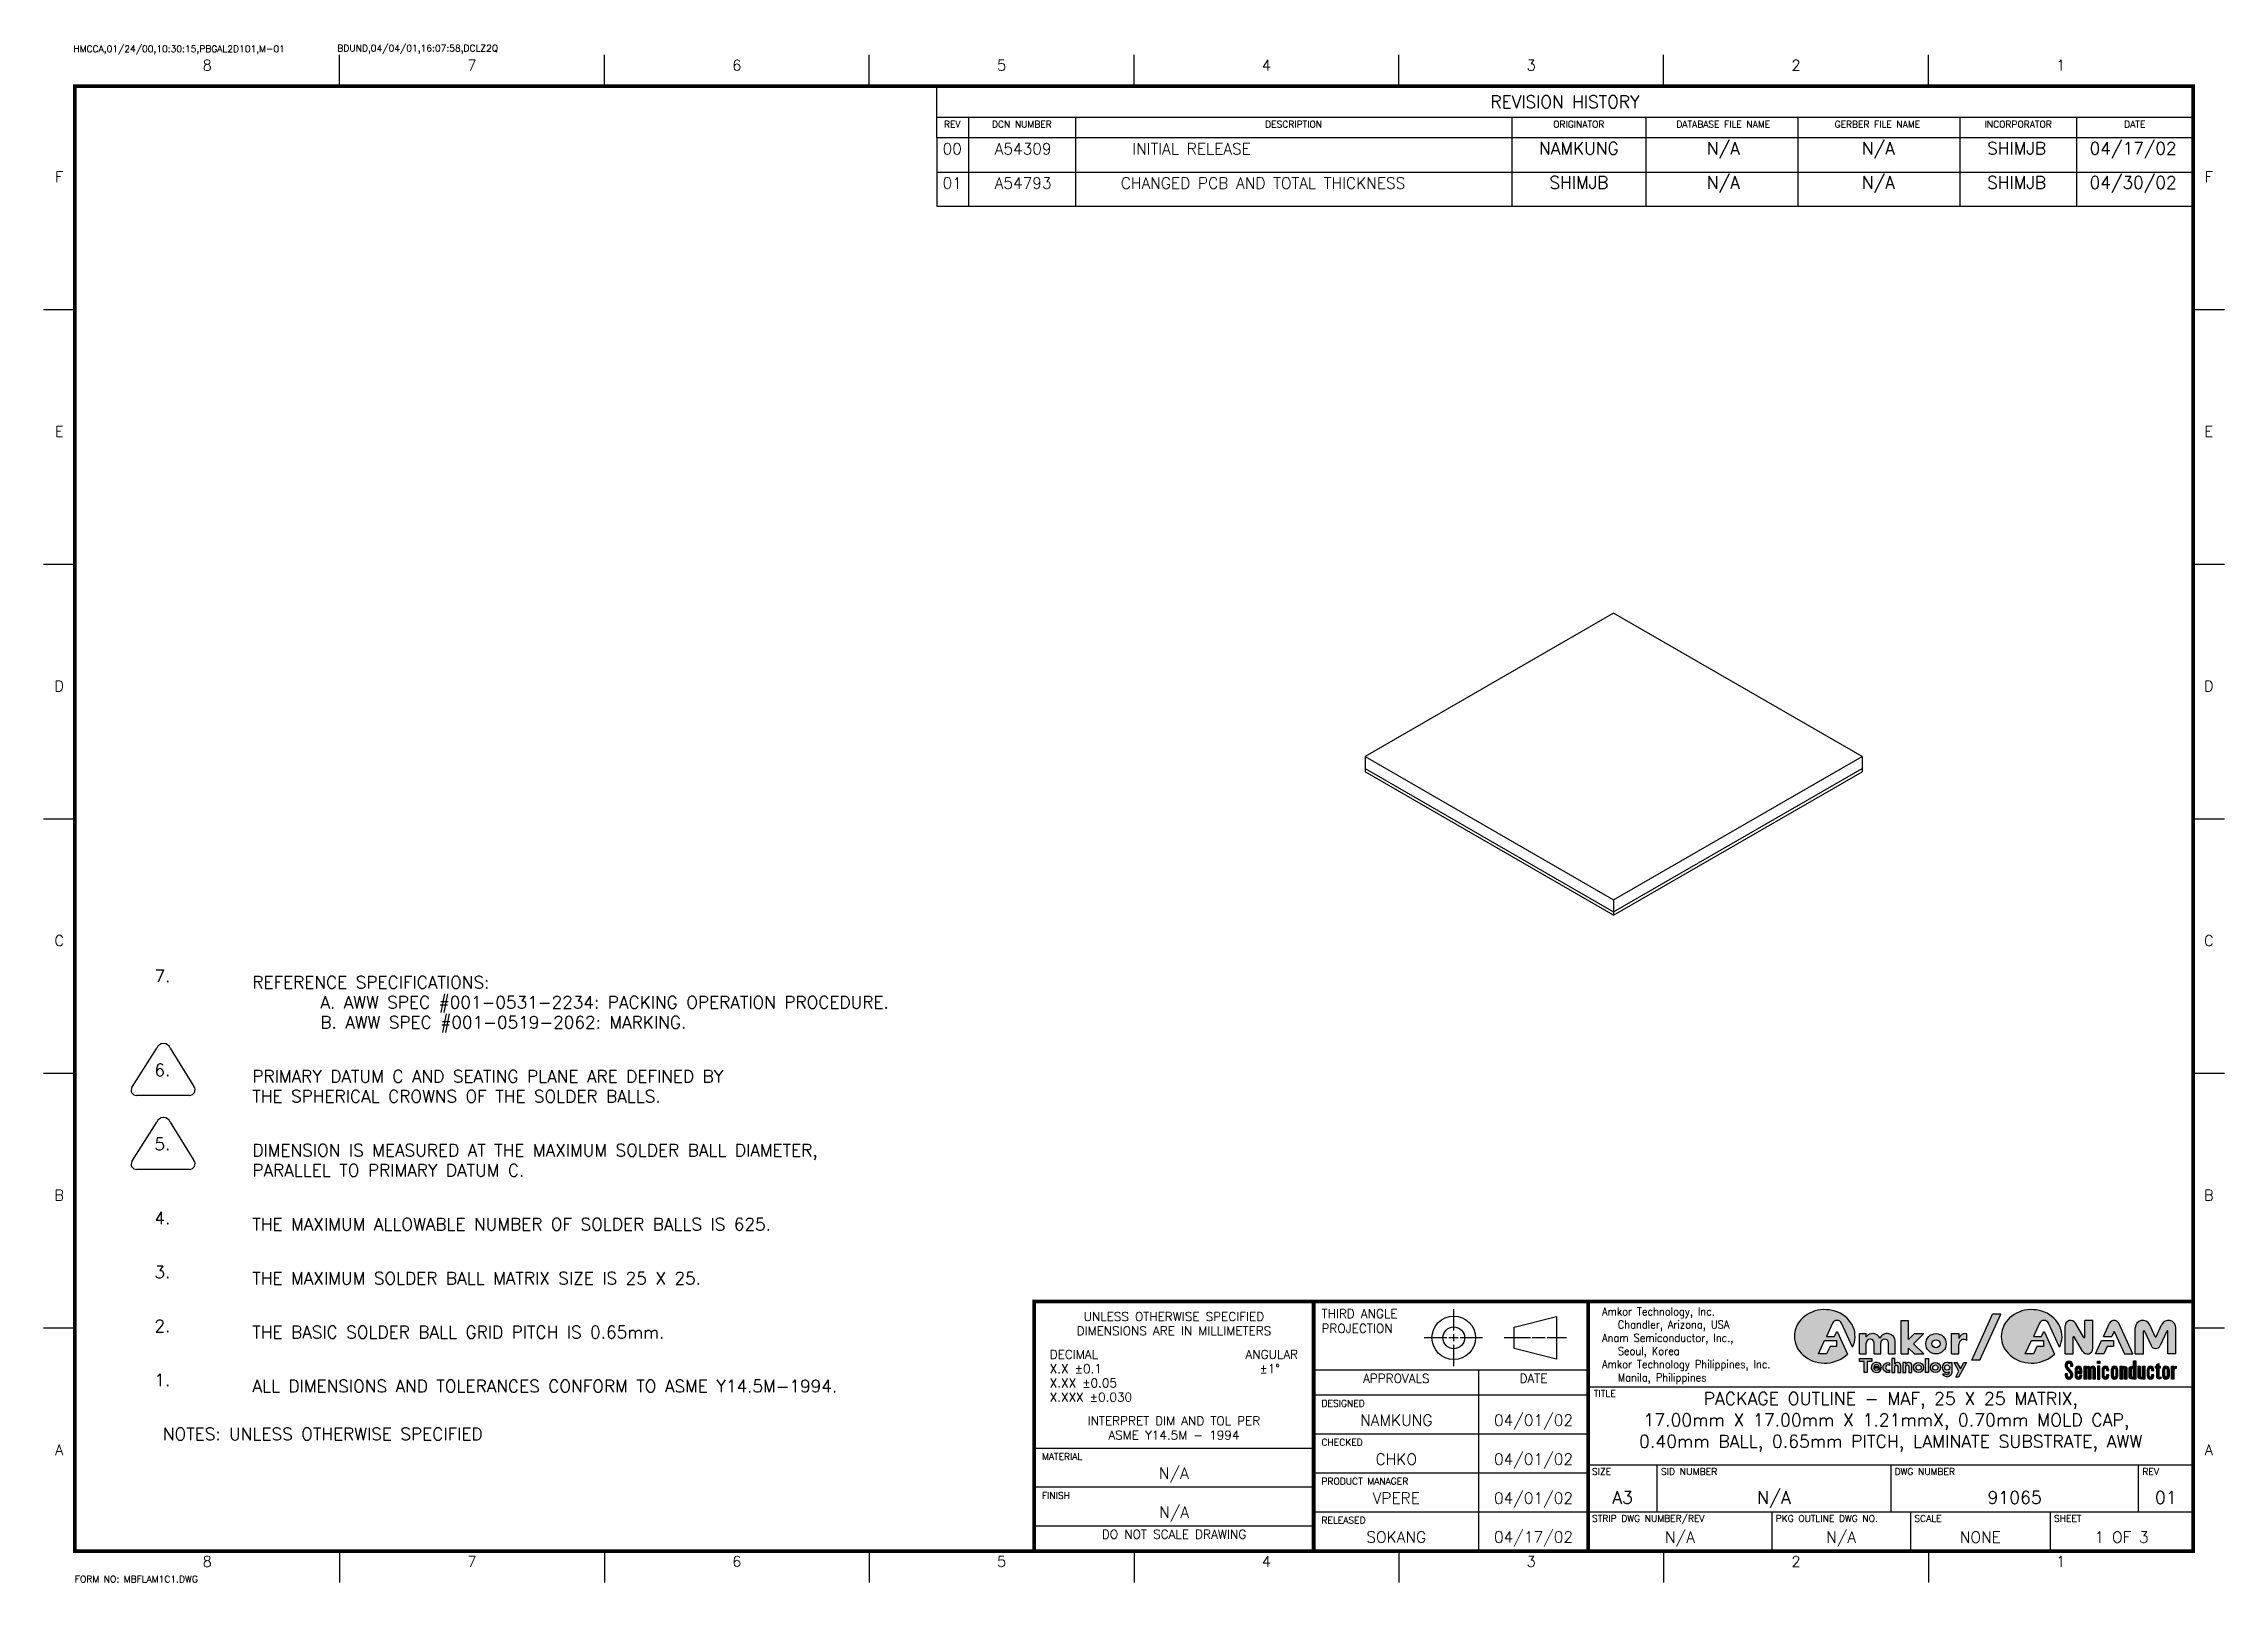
# Model space of a CAD drawing. Extents: x -32.3 to 32.3, y -22.6 to 23.
import ezdxf
from ezdxf.enums import TextEntityAlignment as Align

# ---------------------------------------------------------------- set-up
doc = ezdxf.new("R2010")
doc.units = 0
doc.header["$LTSCALE"] = 1.5
doc.header["$MEASUREMENT"] = 0
for name, color, linetype in [('DETAIL_1', 7, 'CONTINUOUS'), ('SHEET_1', 7, 'CONTINUOUS'), ('TEXT_1', 3, 'CONTINUOUS')]:
    doc.layers.add(name, color=color, linetype=linetype)
doc.styles.add('ROMANS', font='romans.shx')
doc.styles.add('TITLE1', font='romans.shx')
doc.styles.add('TITLE2', font='romans.shx', dxfattribs={"width": 0.9})

# ---------------------------------------------------------------- blocks, each defined once
blk = doc.blocks.new('EGG')
at = {"layer": 'SHEET_1', "flags": 128}
blk.add_lwpolyline([(-0.07, 0.067), (-0.06, 0.091), (-0.052, 0.115), (-0.047, 0.14), (-0.045, 0.166), (-0.046, 0.191), (-0.049, 0.216), (-0.055, 0.241), (-0.064, 0.265), (-0.075, 0.289), (-0.089, 0.311), (-0.105, 0.332), (-0.124, 0.352), (-0.144, 0.369), (-0.167, 0.386), (-0.191, 0.4), (-0.216, 0.412), (-0.243, 0.421), (-0.27, 0.429), (-0.299, 0.434), (-0.327, 0.436), (-0.356, 0.437), (-0.385, 0.434), (-0.413, 0.43), (-0.441, 0.423), (-0.468, 0.413), (-0.493, 0.402), (-0.517, 0.388), (-0.54, 0.372), (-0.561, 0.355), (-0.58, 0.336), (-0.596, 0.315), (-0.611, 0.293), (-0.623, 0.269), (-0.632, 0.245), (-0.638, 0.221), (-0.642, 0.195), (-0.643, 0.17), (-0.642, 0.145), (-0.637, 0.12), (-0.63, 0.095), (-0.62, 0.071), (-0.608, 0.048), (-0.593, 0.026), (-0.576, 0.006), (-0.556, -0.013), (-0.535, -0.03), (-0.512, -0.045), (-0.488, -0.059), (-0.462, -0.07), (-0.435, -0.079), (-0.407, -0.085), (-0.378, -0.089), (-0.35, -0.091), (-0.321, -0.09), (-0.292, -0.087), (-0.264, -0.081), (-0.237, -0.073), (-0.21, -0.063), (-0.185, -0.051), (-0.162, -0.036), (-0.14, -0.02), (-0.12, -0.001)], dxfattribs=at)
at = {"layer": 'SHEET_1'}
blk.add_lwpolyline([(-0.07, 0.067), (-0.178, 0.302, 0.641953), (-0.268, 0.302), (-0.327, 0.173), (-0.247, 0.173), (-0.228, 0.215, -0.642039), (-0.218, 0.215), (-0.12, -0.001)], format="xyb", dxfattribs=at)
blk.add_lwpolyline([(-0.229, 0.074), (-0.292, 0.074), (-0.326, 0), (-0.407, 0), (-0.346, 0.132), (-0.229, 0.132)], close=True, dxfattribs=at)

msp = doc.modelspace()

# ---------------------------------------------------------------- hatches: boundary and pattern name
at = {"layer": 'SHEET_1', "linetype": 'CONTINUOUS'}
h = msp.add_hatch(color=256, dxfattribs=at)
h.paths.add_polyline_path([(19.882, -14.749), (19.82, -14.802), (19.763, -14.86), (19.713, -14.923), (19.67, -14.989), (19.634, -15.059), (19.607, -15.131), (19.587, -15.206), (19.575, -15.281), (19.572, -15.358), (19.577, -15.434), (19.591, -15.51), (19.612, -15.584), (19.642, -15.656), (19.679, -15.725), (19.724, -15.79), (19.775, -15.852), (19.833, -15.909), (19.897, -15.96), (19.967, -16.006), (20.04, -16.046), (20.118, -16.079), (20.2, -16.106), (20.283, -16.125), (20.369, -16.138), (20.455, -16.143), (20.542, -16.141), (20.628, -16.131), (20.713, -16.114), (20.795, -16.09), (20.874, -16.059), (20.95, -16.022), (21.021, -15.978), (21.087, -15.928), (21.147, -15.874), (20.85, -15.223, 0.642039), (20.822, -15.223), (20.765, -15.349), (20.522, -15.349), (20.699, -14.962, -0.641953), (20.973, -14.962), (21.296, -15.668), (21.327, -15.596), (21.35, -15.522), (21.365, -15.447), (21.371, -15.371), (21.369, -15.294), (21.359, -15.218), (21.341, -15.144), (21.314, -15.071), (21.28, -15.001), (21.238, -14.934), (21.189, -14.87), (21.134, -14.812), (21.072, -14.758), (21.005, -14.71), (20.933, -14.667), (20.856, -14.631), (20.776, -14.602), (20.694, -14.58), (20.609, -14.564), (20.522, -14.556), (20.436, -14.556), (20.349, -14.562), (20.264, -14.577), (20.181, -14.598), (20.1, -14.626), (20.023, -14.661), (19.95, -14.702)])
h.paths.add_polyline_path([(20.466, -15.472), (20.817, -15.472), (20.817, -15.646), (20.629, -15.646), (20.527, -15.869), (20.284, -15.869)], flags=16)
h.paths.add_polyline_path([(21.702, -15.368), (21.702, -15.268), (21.507, -15.268), (21.507, -15.869), (21.702, -15.869), (21.702, -15.546, -1), (21.935, -15.546), (21.935, -15.869), (22.131, -15.869), (22.131, -15.546, -1), (22.364, -15.546), (22.364, -15.869), (22.559, -15.869), (22.559, -15.503, 0.805315), (22.109, -15.405, 0.578999)])
h.paths.add_polyline_path([(22.74, -15.869), (22.958, -15.869), (22.958, -15.695), (23.133, -15.869), (23.409, -15.869), (23.108, -15.568), (23.409, -15.268), (23.133, -15.268), (22.958, -15.442), (22.958, -14.874), (22.74, -14.874)])
h.paths.add_polyline_path([(23.469, -15.568, 1), (24.071, -15.568, 1)])
h.paths.add_polyline_path([(23.89, -15.568, -1), (23.65, -15.568, -1)], flags=16)
h.paths.add_polyline_path([(24.229, -15.869), (24.447, -15.869), (24.447, -15.591, -0.618034), (24.687, -15.47), (24.687, -15.275, 0.412559), (24.447, -15.409), (24.447, -15.268), (24.229, -15.268)])
h.paths.add_polyline_path([(24.828, -16.05), (25.071, -16.05), (25.692, -14.694), (25.449, -14.694)])
h.paths.add_polyline_path([(25.74, -15.131), (25.72, -15.206), (25.708, -15.281), (25.705, -15.358), (25.71, -15.434), (25.724, -15.51), (25.745, -15.584), (25.775, -15.656), (25.812, -15.725), (25.857, -15.79), (25.908, -15.852), (25.966, -15.909), (26.03, -15.96), (26.1, -16.006), (26.174, -16.046), (26.252, -16.079), (26.333, -16.106), (26.417, -16.125), (26.502, -16.138), (26.589, -16.143), (26.675, -16.141), (26.761, -16.131), (26.846, -16.114), (26.928, -16.09), (27.007, -16.059), (27.083, -16.022), (27.154, -15.978), (27.22, -15.928), (27.28, -15.874), (26.983, -15.223, 0.642039), (26.955, -15.223), (26.898, -15.349), (26.655, -15.349), (26.832, -14.962, -0.641953), (27.106, -14.962), (27.429, -15.668), (27.46, -15.596), (27.483, -15.522), (27.498, -15.447), (27.504, -15.371), (27.502, -15.294), (27.492, -15.218), (27.474, -15.144), (27.447, -15.071), (27.413, -15.001), (27.371, -14.934), (27.323, -14.87), (27.267, -14.812), (27.205, -14.758), (27.138, -14.71), (27.066, -14.667), (26.989, -14.631), (26.909, -14.602), (26.827, -14.58), (26.742, -14.564), (26.655, -14.556), (26.569, -14.556), (26.482, -14.562), (26.397, -14.577), (26.314, -14.598), (26.233, -14.626), (26.156, -14.661), (26.083, -14.702), (26.015, -14.749), (25.953, -14.802), (25.896, -14.86), (25.846, -14.923), (25.803, -14.989), (25.767, -15.059)])
h.paths.add_polyline_path([(26.599, -15.472), (26.95, -15.472), (26.95, -15.646), (26.762, -15.646), (26.66, -15.869), (26.417, -15.869)], flags=16)
h.paths.add_polyline_path([(27.596, -15.869), (27.837, -15.869), (27.837, -15.372, -0.76426), (27.865, -15.364), (28.114, -15.787, 0.76426), (28.422, -15.703), (28.422, -14.874), (28.181, -14.874), (28.181, -15.372, -0.76426), (28.153, -15.379), (27.904, -14.956, 0.76426), (27.596, -15.04)])
h.paths.add_polyline_path([(28.735, -15.349), (28.978, -15.349), (29.036, -15.223, -0.642039), (29.063, -15.223), (29.359, -15.869), (29.601, -15.869), (29.186, -14.962, 0.641953), (28.912, -14.962)])
h.paths.add_polyline_path([(28.497, -15.869), (28.74, -15.869), (28.842, -15.646), (29.03, -15.646), (29.03, -15.472), (28.679, -15.472)])
h.paths.add_polyline_path([(29.946, -15.191), (30.143, -15.621, 0.641953), (30.416, -15.621), (30.613, -15.191, -0.805438), (30.642, -15.198), (30.642, -15.869), (30.883, -15.869), (30.883, -15.098, 0.805488), (30.456, -15.005), (30.293, -15.36, -0.642039), (30.266, -15.36), (30.103, -15.005, 0.805488), (29.677, -15.098), (29.677, -15.869), (29.917, -15.869), (29.917, -15.198, -0.805438)])
h = msp.add_hatch(color=256, dxfattribs=at)
h.paths.add_polyline_path([(21.731, -16.091), (21.868, -16.091), (21.868, -16.003), (21.507, -16.003), (21.507, -16.091), (21.643, -16.091), (21.643, -16.424), (21.731, -16.424)])
h.paths.add_polyline_path([(22.142, -16.334), (22.063, -16.334, -0.624342), (21.921, -16.283), (22.155, -16.283, 11.478903)])
h.paths.add_polyline_path([(22.084, -16.247), (21.925, -16.247, -0.712212)], flags=16)
h.paths.add_polyline_path([(22.393, -16.209), (22.393, -16.13, 1.328893), (22.393, -16.419), (22.393, -16.34, -1.82041)])
h.paths.add_polyline_path([(22.637, -16.243), (22.637, -16.424), (22.725, -16.424), (22.725, -16.214, 0.414214), (22.635, -16.124, 0.242491), (22.545, -16.172), (22.545, -16.003), (22.457, -16.003), (22.457, -16.424), (22.545, -16.424), (22.545, -16.243, -1)])
h.paths.add_polyline_path([(22.877, -16.172), (22.877, -16.124), (22.789, -16.124), (22.789, -16.424), (22.877, -16.424), (22.877, -16.243, -1), (22.969, -16.243), (22.969, -16.424), (23.057, -16.424), (23.057, -16.214, 0.414214), (22.967, -16.124, 0.242491)])
h.paths.add_polyline_path([(23.103, -16.274, 1), (23.404, -16.274, 1)])
h.paths.add_polyline_path([(23.331, -16.274, -1), (23.176, -16.274, -1)], flags=16)
h.paths.add_polyline_path([(23.459, -16.424), (23.547, -16.424), (23.547, -16.003), (23.459, -16.003)])
h.paths.add_polyline_path([(23.602, -16.274, 1), (23.903, -16.274, 1)])
h.paths.add_polyline_path([(23.83, -16.274, -1), (23.675, -16.274, -1)], flags=16)
h.paths.add_polyline_path([(24.45, -16.384), (24.353, -16.56), (24.436, -16.56), (24.678, -16.124), (24.594, -16.124), (24.492, -16.309), (24.389, -16.124), (24.306, -16.124)])
h.paths.add_polyline_path([(24.241, -16.124), (24.168, -16.124), (24.168, -16.151), (24.158, -16.143), (24.147, -16.136), (24.136, -16.131), (24.124, -16.127), (24.112, -16.124), (24.099, -16.124, 1), (24.099, -16.424), (24.111, -16.424), (24.123, -16.421), (24.135, -16.418), (24.146, -16.413), (24.157, -16.406), (24.167, -16.398, -0.687211), (24.056, -16.463), (23.968, -16.463, 0.821782), (24.241, -16.409)])
h.paths.add_polyline_path([(24.177, -16.274, -1), (24.022, -16.274, -1)], flags=16)
for points in [[(27.758, -16.188), (27.758, -16.236), (27.824, -16.236), (27.824, -16.198, 1), (27.596, -16.198), (27.596, -16.217, 0.176327), (27.627, -16.303), (27.742, -16.44, -0.176327), (27.758, -16.482), (27.758, -16.511, -1), (27.663, -16.511), (27.663, -16.464), (27.596, -16.464), (27.596, -16.502, 1), (27.824, -16.502), (27.824, -16.482, 0.176327), (27.793, -16.397), (27.678, -16.26, -0.176327), (27.663, -16.217), (27.663, -16.188, -1)], [(30.313, -16.293), (30.313, -16.549, 0.414214), (30.379, -16.616, 0.147454), (30.436, -16.601), (30.436, -16.553, -0.671875), (30.379, -16.53), (30.379, -16.293), (30.417, -16.293), (30.417, -16.236), (30.379, -16.236), (30.379, -16.15), (30.313, -16.188), (30.313, -16.236), (30.275, -16.236), (30.275, -16.293)], [(28.292, -16.326), (28.292, -16.616), (28.359, -16.616), (28.359, -16.326, -1), (28.425, -16.326), (28.425, -16.616), (28.492, -16.616), (28.492, -16.307, 0.8314), (28.354, -16.281, 0.631161), (28.226, -16.271), (28.226, -16.236), (28.159, -16.236), (28.159, -16.616), (28.226, -16.616), (28.226, -16.326, -1)], [(28.691, -16.337), (28.691, -16.515, 1), (28.893, -16.515), (28.893, -16.487), (28.826, -16.487), (28.826, -16.524, -1), (28.758, -16.524), (28.758, -16.327, -1), (28.826, -16.327), (28.826, -16.364), (28.893, -16.364), (28.893, -16.337, 1)], [(29.361, -16.326), (29.361, -16.616), (29.427, -16.616), (29.427, -16.307, 0.767837), (29.294, -16.271), (29.294, -16.236), (29.228, -16.236), (29.228, -16.616), (29.294, -16.616), (29.294, -16.326, -1)], [(29.959, -16.236), (29.893, -16.236), (29.893, -16.525, -1), (29.826, -16.525), (29.826, -16.236), (29.76, -16.236), (29.76, -16.544, 0.767837), (29.893, -16.58), (29.893, -16.616), (29.959, -16.616)], [(30.092, -16.327, -1), (30.161, -16.327), (30.161, -16.364), (30.227, -16.364), (30.227, -16.337, 1), (30.026, -16.337), (30.026, -16.515, 1), (30.227, -16.515), (30.227, -16.487), (30.161, -16.487), (30.161, -16.524, -1), (30.092, -16.524)], [(30.752, -16.616), (30.819, -16.616), (30.819, -16.338, -0.286255), (30.885, -16.302), (30.885, -16.236, 0.286255), (30.819, -16.271), (30.819, -16.236), (30.752, -16.236)]]:
    msp.add_hatch(color=256, dxfattribs=at).paths.add_polyline_path(points)
h = msp.add_hatch(color=256, dxfattribs=at)
h.paths.add_polyline_path([(28.558, -16.236), (28.558, -16.616), (28.625, -16.616), (28.625, -16.236)])
h.paths.add_polyline_path([(28.558, -16.15), (28.625, -16.15), (28.625, -16.084), (28.558, -16.084)])
h = msp.add_hatch(color=256, dxfattribs=at)
edge = h.paths.add_edge_path()
edge.add_line((29.494, -16.544), (29.494, -16.307))
edge.add_arc((29.565, -16.307), 0.0712, 29.92643, 180, ccw=False)
edge.add_line((29.627, -16.271), (29.627, -16.07))
edge.add_line((29.627, -16.07), (29.693, -16.07))
edge.add_line((29.693, -16.07), (29.693, -16.616))
edge.add_line((29.693, -16.616), (29.627, -16.616))
edge.add_line((29.627, -16.616), (29.627, -16.58))
edge.add_arc((29.565, -16.544), 0.0712, 180, 330.07357, ccw=False)
edge = h.paths.add_edge_path(flags=16)
edge.add_line((29.627, -16.326), (29.627, -16.525))
edge.add_arc((29.593, -16.525), 0.0332, -180, 0, ccw=False)
edge.add_line((29.56, -16.525), (29.56, -16.326))
edge.add_arc((29.593, -16.326), 0.0332, 0, 180, ccw=False)
h = msp.add_hatch(color=256, dxfattribs=at)
edge = h.paths.add_edge_path()
edge.add_line((28.026, -16.497), (28.026, -16.524))
edge.add_arc((27.992, -16.524), 0.0344, -180, 0, ccw=False)
edge.add_line((27.957, -16.524), (27.957, -16.445))
edge.add_line((27.957, -16.445), (28.093, -16.445))
edge.add_line((28.093, -16.445), (28.093, -16.337))
edge.add_arc((27.992, -16.337), 0.101, 0, 180)
edge.add_line((27.891, -16.337), (27.891, -16.515))
edge.add_arc((27.992, -16.515), 0.101, 180, 360)
edge.add_line((28.093, -16.515), (28.093, -16.497))
edge.add_line((28.093, -16.497), (28.026, -16.497))
edge = h.paths.add_edge_path(flags=16)
edge.add_line((28.026, -16.388), (28.026, -16.327))
edge.add_arc((27.992, -16.327), 0.0344, 0, 180)
edge.add_line((27.957, -16.327), (27.957, -16.388))
edge.add_line((27.957, -16.388), (28.026, -16.388))
h = msp.add_hatch(color=256, dxfattribs=at)
edge = h.paths.add_edge_path()
edge.add_arc((29.06, -16.337), 0.101, 0, 180)
edge.add_line((28.959, -16.337), (28.959, -16.515))
edge.add_arc((29.06, -16.515), 0.101, 180, 360)
edge.add_line((29.161, -16.515), (29.161, -16.337))
edge = h.paths.add_edge_path(flags=16)
edge.add_line((29.095, -16.327), (29.095, -16.524))
edge.add_arc((29.06, -16.524), 0.0344, -180, 0, ccw=False)
edge.add_line((29.026, -16.524), (29.026, -16.327))
edge.add_arc((29.06, -16.327), 0.0344, 0, 180, ccw=False)
h = msp.add_hatch(color=256, dxfattribs=at)
edge = h.paths.add_edge_path()
edge.add_line((30.686, -16.515), (30.686, -16.337))
edge.add_arc((30.585, -16.337), 0.101, 0, 180)
edge.add_line((30.484, -16.337), (30.484, -16.515))
edge.add_arc((30.585, -16.515), 0.101, 180, 360)
edge = h.paths.add_edge_path(flags=16)
edge.add_line((30.619, -16.327), (30.619, -16.524))
edge.add_arc((30.585, -16.524), 0.0344, -180, 0, ccw=False)
edge.add_line((30.55, -16.524), (30.55, -16.327))
edge.add_arc((30.585, -16.327), 0.0344, 0, 180, ccw=False)

# ---------------------------------------------------------------- linework, layer by layer
at = {"layer": 'DETAIL_1'}
for p, q in [((14.215, 6.09), (6.854, 1.84)), ((21.577, 1.84), (14.215, 6.09)), ((6.854, 1.84), (14.215, -2.41)), ((6.854, 1.84), (6.854, 1.385)), ((6.854, 1.49), (14.215, -2.76)), ((14.215, -2.865), (6.854, 1.385)), ((14.215, -2.41), (21.577, 1.84)), ((14.215, -2.76), (21.577, 1.49)), ((14.215, -2.865), (21.577, 1.385)), ((21.577, 1.84), (21.577, 1.385)), ((14.215, -2.41), (14.215, -2.865))]:
    msp.add_line(p, q, dxfattribs=at)
at = {"layer": 'DETAIL_1', "color": 3, "linetype": 'CONTINUOUS'}
for p, q in [((-29.698, -7.971), (-28.964, -6.804)), ((-28.564, -6.804), (-27.864, -7.937)), ((-27.997, -8.204), (-29.564, -8.204)), ((-29.698, -10.164), (-28.964, -8.998)), ((-28.564, -8.998), (-27.864, -10.131)), ((-27.997, -10.398), (-29.564, -10.398))]:
    msp.add_line(p, q, dxfattribs=at)
for centre, radius, start, end in [((-28.764, -6.883), 0.215, 21, 159), ((-29.573, -8.054), 0.15, 147, 273), ((-27.992, -8.04), 0.164, 268, 38), ((-28.764, -9.077), 0.215, 21, 159), ((-29.573, -10.248), 0.15, 147, 273), ((-27.992, -10.234), 0.164, 268, 38)]:
    msp.add_arc(centre, radius, start, end, dxfattribs=at)
at = {"layer": 'SHEET_1', "linetype": 'CONTINUOUS'}
for p, q in [((-23.544, 21.718), (-23.544, 22.644)), ((-15.696, 21.718), (-15.696, 22.644)), ((-7.848, 21.718), (-7.848, 22.644)), ((0, 21.718), (0, 22.644)), ((7.848, 21.718), (7.848, 22.644)), ((15.696, 21.718), (15.696, 22.644)), ((23.544, 21.718), (23.544, 22.644)), ((-32.317, 15.096), (-31.392, 15.096)), ((31.392, 15.096), (32.317, 15.096)), ((-32.317, 7.548), (-31.392, 7.548)), ((31.392, 7.548), (32.317, 7.548)), ((-32.317, 0), (-31.392, 0)), ((31.392, 0), (32.317, 0)), ((-32.317, -7.548), (-31.392, -7.548)), ((31.392, -7.548), (32.317, -7.548)), ((11.263, -15.074), (12.522, -14.757)), ((12.522, -14.757), (12.522, -15.391)), ((-32.317, -15.096), (-31.392, -15.096)), ((11.263, -15.707), (11.263, -15.074)), ((12.522, -15.391), (12.522, -16.023)), ((31.392, -15.096), (32.317, -15.096)), ((12.522, -16.023), (11.263, -15.707)), ((-23.544, -21.718), (-23.544, -22.644)), ((-15.696, -21.718), (-15.696, -22.644)), ((-7.848, -21.718), (-7.848, -22.644)), ((0, -21.718), (0, -22.644)), ((7.848, -21.718), (7.848, -22.644)), ((15.696, -21.718), (15.696, -22.644)), ((23.544, -21.718), (23.544, -22.644))]:
    msp.add_line(p, q, dxfattribs=at)
at = {"layer": 'SHEET_1', "color": 3, "linetype": 'CONTINUOUS'}
for p, q in [((-5.841, 20.187), (-5.841, 21.716)), ((31.389, 20.792), (-5.841, 20.792)), ((-4.908, 20.792), (-4.908, 20.187)), ((-1.737, 20.792), (-1.737, 20.187)), ((11.199, 20.792), (11.199, 20.187)), ((15.17, 20.792), (15.17, 20.187)), ((19.674, 20.792), (19.674, 20.187)), ((24.478, 20.792), (24.478, 20.187)), ((27.934, 20.792), (27.934, 20.187)), ((31.389, 20.187), (-5.841, 20.187)), ((11.199, 20.187), (11.199, 19.172)), ((15.17, 20.187), (15.17, 19.172)), ((19.674, 20.187), (19.674, 19.172)), ((24.478, 20.187), (24.478, 19.172)), ((27.934, 20.187), (27.934, 19.172)), ((11.199, 19.172), (11.199, 18.157)), ((15.17, 19.172), (15.17, 18.157)), ((19.674, 19.172), (19.674, 18.157)), ((24.478, 19.172), (24.478, 18.157)), ((27.934, 19.172), (27.934, 18.157)), ((9.476, -15.179), (9.476, -14.545)), ((9.27, -15.391), (8.596, -15.391)), ((9.607, -15.391), (9.329, -15.391)), ((9.476, -15.496), (9.476, -15.284)), ((10.325, -15.391), (9.667, -15.391)), ((11.747, -15.391), (10.969, -15.391)), ((12.186, -15.391), (11.804, -15.391)), ((12.816, -15.391), (12.244, -15.391)), ((9.476, -16.235), (9.476, -15.601)), ((13.461, -16.353), (5.326, -16.353)), ((10.222, -21.718), (10.222, -16.353)), ((10.222, -17.096), (5.326, -17.096)), ((13.461, -17.096), (10.222, -17.096)), ((31.392, -16.859), (13.461, -16.859)), ((5.326, -18.669), (-2.961, -18.669)), ((10.222, -18.251), (5.326, -18.251)), ((13.461, -18.251), (10.222, -18.251)), ((31.392, -19.172), (13.461, -19.172)), ((5.326, -19.823), (-2.961, -19.823)), ((10.222, -19.406), (5.326, -19.406)), ((13.461, -19.406), (10.222, -19.406)), ((13.461, -20.561), (5.326, -20.561)), ((31.392, -20.561), (13.461, -20.561)), ((5.336, -20.978), (-2.961, -20.978))]:
    msp.add_line(p, q, dxfattribs=at)
at = {"layer": 'SHEET_1', "color": 3}
for p, q in [((-5.841, 20.187), (-5.841, 19.172)), ((-4.908, 20.187), (-4.908, 19.172)), ((-1.737, 20.187), (-1.737, 19.172)), ((-5.841, 19.172), (31.389, 19.172)), ((-5.841, 19.172), (-5.841, 18.157)), ((-4.908, 19.172), (-4.908, 18.157)), ((-1.737, 19.172), (-1.737, 18.157)), ((-5.841, 18.157), (31.389, 18.157)), ((15.501, -20.561), (15.501, -19.172)), ((22.427, -19.172), (22.427, -20.561)), ((29.774, -20.561), (29.774, -19.172)), ((18.903, -20.561), (18.903, -21.718)), ((23.016, -20.561), (23.016, -21.718)), ((27.154, -20.561), (27.154, -21.718))]:
    msp.add_line(p, q, dxfattribs=at)
at = {"layer": 'SHEET_1'}
for p, q in [((24.828, -16.05), (25.449, -14.694)), ((25.071, -16.05), (25.692, -14.694)), ((25.692, -14.694), (25.449, -14.694)), ((21.507, -15.268), (21.702, -15.268)), ((21.507, -15.869), (21.507, -15.268)), ((21.702, -15.368), (21.702, -15.268)), ((22.559, -15.869), (22.559, -15.503)), ((22.74, -14.874), (22.958, -14.874)), ((22.74, -15.869), (22.74, -14.874)), ((22.958, -15.442), (22.958, -14.874)), ((23.133, -15.268), (22.958, -15.442)), ((23.409, -15.268), (23.108, -15.568)), ((23.133, -15.268), (23.409, -15.268)), ((24.229, -15.268), (24.447, -15.268)), ((24.229, -15.869), (24.229, -15.268)), ((24.447, -15.268), (24.447, -15.409)), ((24.687, -15.47), (24.687, -15.275)), ((27.596, -15.869), (27.596, -15.04)), ((27.837, -15.869), (27.837, -15.372)), ((28.114, -15.787), (27.865, -15.364)), ((28.153, -15.379), (27.904, -14.956)), ((28.181, -15.372), (28.181, -14.874)), ((28.422, -14.874), (28.181, -14.874)), ((28.422, -15.703), (28.422, -14.874)), ((28.497, -15.869), (28.679, -15.472)), ((28.679, -15.472), (29.03, -15.472)), ((28.735, -15.349), (28.912, -14.962)), ((28.735, -15.349), (28.978, -15.349)), ((29.036, -15.223), (28.978, -15.349)), ((29.03, -15.472), (29.03, -15.646)), ((29.063, -15.223), (29.359, -15.869)), ((29.601, -15.869), (29.186, -14.962)), ((29.677, -15.869), (29.677, -15.098)), ((29.917, -15.869), (29.917, -15.198)), ((29.946, -15.191), (30.143, -15.621)), ((30.266, -15.36), (30.103, -15.005)), ((30.293, -15.36), (30.456, -15.005)), ((30.613, -15.191), (30.416, -15.621)), ((30.642, -15.869), (30.642, -15.198)), ((30.883, -15.869), (30.883, -15.098)), ((21.507, -15.869), (21.702, -15.869)), ((21.702, -15.869), (21.702, -15.546)), ((21.935, -15.869), (21.935, -15.546)), ((21.935, -15.869), (22.131, -15.869)), ((22.131, -15.869), (22.131, -15.546)), ((22.364, -15.869), (22.364, -15.546)), ((22.364, -15.869), (22.559, -15.869)), ((22.74, -15.869), (22.958, -15.869)), ((22.958, -15.695), (23.133, -15.869)), ((22.958, -15.869), (22.958, -15.695)), ((23.108, -15.568), (23.409, -15.869)), ((23.133, -15.869), (23.409, -15.869)), ((24.229, -15.869), (24.447, -15.869)), ((24.447, -15.869), (24.447, -15.591)), ((25.071, -16.05), (24.828, -16.05)), ((27.596, -15.869), (27.837, -15.869)), ((28.74, -15.869), (28.497, -15.869)), ((28.842, -15.646), (28.74, -15.869)), ((29.03, -15.646), (28.842, -15.646)), ((29.359, -15.869), (29.601, -15.869)), ((29.677, -15.869), (29.917, -15.869)), ((30.883, -15.869), (30.642, -15.869)), ((27.957, -16.388), (27.957, -16.327)), ((28.026, -16.388), (27.957, -16.388)), ((28.026, -16.388), (28.026, -16.327)), ((29.026, -16.524), (29.026, -16.327)), ((29.095, -16.327), (29.095, -16.524)), ((29.56, -16.326), (29.56, -16.525)), ((29.627, -16.326), (29.627, -16.525)), ((30.55, -16.524), (30.55, -16.327)), ((30.619, -16.327), (30.619, -16.524))]:
    msp.add_line(p, q, dxfattribs=at)
at = {"layer": 'SHEET_1', "linetype": 'CONTINUOUS', "const_width": 0.111}
msp.add_lwpolyline([(31.392, -21.718), (31.392, 21.718), (-31.392, 21.718), (-31.392, -21.718)], close=True, dxfattribs=at)
for points in [[(-2.961, -21.718), (-2.961, -14.316), (31.392, -14.316)], [(5.326, -14.316), (5.326, -21.718)], [(13.461, -14.316), (13.461, -21.718)]]:
    msp.add_lwpolyline(points, dxfattribs=at)
at = {"layer": 'SHEET_1'}
for points in [[(21.643, -16.091), (21.507, -16.091), (21.507, -16.003), (21.868, -16.003), (21.868, -16.091), (21.731, -16.091), (21.731, -16.424), (21.643, -16.424)], [(23.459, -16.003), (23.547, -16.003), (23.547, -16.424), (23.459, -16.424)], [(24.594, -16.124), (24.678, -16.124), (24.436, -16.56), (24.353, -16.56), (24.45, -16.384), (24.306, -16.124), (24.389, -16.124), (24.492, -16.309)], [(28.625, -16.084), (28.625, -16.15), (28.558, -16.15), (28.558, -16.084)], [(28.558, -16.616), (28.625, -16.616), (28.625, -16.236), (28.558, -16.236)]]:
    msp.add_lwpolyline(points, close=True, dxfattribs=at)
for points in [[(21.921, -16.283), (22.155, -16.283, 11.478903), (22.142, -16.334), (22.063, -16.334, -0.624342)], [(22.393, -16.13), (22.393, -16.209, 1.82041), (22.393, -16.34), (22.393, -16.419, -1.328893)], [(22.457, -16.424), (22.545, -16.424), (22.545, -16.243, -1), (22.637, -16.243), (22.637, -16.424), (22.725, -16.424), (22.725, -16.214, 0.414214), (22.635, -16.124, 0.242491), (22.545, -16.172), (22.545, -16.003), (22.457, -16.003)], [(22.789, -16.124), (22.789, -16.424), (22.877, -16.424), (22.877, -16.243, -1), (22.969, -16.243), (22.969, -16.424), (23.057, -16.424), (23.057, -16.214, 0.414214), (22.967, -16.124, 0.242491), (22.877, -16.172), (22.877, -16.124)], [(27.824, -16.502), (27.824, -16.482, 0.176327), (27.793, -16.397), (27.678, -16.26, -0.176327), (27.663, -16.217), (27.663, -16.188, -1), (27.758, -16.188), (27.758, -16.236), (27.824, -16.236), (27.824, -16.198, 1), (27.596, -16.198), (27.596, -16.217, 0.176327), (27.627, -16.303), (27.742, -16.44, -0.176327), (27.758, -16.482), (27.758, -16.511, -1), (27.663, -16.511), (27.663, -16.464), (27.596, -16.464), (27.596, -16.502, 1)], [(29.494, -16.544), (29.494, -16.307, -0.767837), (29.627, -16.271), (29.627, -16.07), (29.693, -16.07), (29.693, -16.616), (29.627, -16.616), (29.627, -16.58, -0.767837)], [(30.436, -16.601, -0.147454), (30.379, -16.616, -0.414214), (30.313, -16.549), (30.313, -16.293), (30.275, -16.293), (30.275, -16.236), (30.313, -16.236), (30.313, -16.188), (30.379, -16.15), (30.379, -16.236), (30.417, -16.236), (30.417, -16.293), (30.379, -16.293), (30.379, -16.53, 0.671875), (30.436, -16.553)], [(22.084, -16.247, 0.712212), (21.925, -16.247)], [(28.026, -16.497), (28.026, -16.524, -1), (27.957, -16.524), (27.957, -16.445), (28.093, -16.445), (28.093, -16.337, 1), (27.891, -16.337), (27.891, -16.515, 1), (28.093, -16.515), (28.093, -16.497)], [(28.359, -16.326), (28.359, -16.616), (28.292, -16.616), (28.292, -16.326, 1), (28.226, -16.326), (28.226, -16.616), (28.159, -16.616), (28.159, -16.236), (28.226, -16.236), (28.226, -16.271, -0.631161), (28.354, -16.281, -0.8314), (28.492, -16.307), (28.492, -16.616), (28.425, -16.616), (28.425, -16.326, 1)], [(28.758, -16.327, -1), (28.826, -16.327), (28.826, -16.364), (28.893, -16.364), (28.893, -16.337, 1), (28.691, -16.337), (28.691, -16.515, 1), (28.893, -16.515), (28.893, -16.487), (28.826, -16.487), (28.826, -16.524, -1), (28.758, -16.524)], [(29.161, -16.337, 1), (28.959, -16.337), (28.959, -16.515, 1), (29.161, -16.515)], [(29.361, -16.326, 1), (29.294, -16.326), (29.294, -16.616), (29.228, -16.616), (29.228, -16.236), (29.294, -16.236), (29.294, -16.271, -0.767837), (29.427, -16.307), (29.427, -16.616), (29.361, -16.616)], [(29.76, -16.236), (29.826, -16.236), (29.826, -16.525, 1), (29.893, -16.525), (29.893, -16.236), (29.959, -16.236), (29.959, -16.616), (29.893, -16.616), (29.893, -16.58, -0.767837), (29.76, -16.544)], [(30.092, -16.524), (30.092, -16.327, -1), (30.161, -16.327), (30.161, -16.364), (30.227, -16.364), (30.227, -16.337, 1), (30.026, -16.337), (30.026, -16.515, 1), (30.227, -16.515), (30.227, -16.487), (30.161, -16.487), (30.161, -16.524, -1)], [(30.686, -16.515), (30.686, -16.337, 1), (30.484, -16.337), (30.484, -16.515, 1)], [(30.885, -16.302, 0.286255), (30.819, -16.338), (30.819, -16.616), (30.752, -16.616), (30.752, -16.236), (30.819, -16.236), (30.819, -16.271, -0.286255), (30.885, -16.236)]]:
    msp.add_lwpolyline(points, format="xyb", close=True, dxfattribs=at)
msp.add_lwpolyline([(24.168, -16.151), (24.168, -16.124), (24.241, -16.124), (24.241, -16.409, -0.821782), (23.968, -16.463), (24.056, -16.463, 0.687211), (24.167, -16.398)], format="xyb", dxfattribs=at)
at = {"layer": 'SHEET_1', "flags": 128}
for points in [[(24.168, -16.151), (24.158, -16.143), (24.147, -16.136), (24.136, -16.131), (24.124, -16.127), (24.112, -16.124), (24.099, -16.124)], [(24.099, -16.424), (24.111, -16.424), (24.123, -16.421), (24.135, -16.418), (24.146, -16.413), (24.157, -16.406), (24.167, -16.398)]]:
    msp.add_lwpolyline(points, dxfattribs=at)
at = {"layer": 'SHEET_1', "linetype": 'CONTINUOUS'}
for radius in [0.645, 0.323]:
    msp.add_circle((9.476, -15.391), radius, dxfattribs=at)
at = {"layer": 'SHEET_1'}
for centre, radius in [((23.77, -15.568), 0.301), ((23.77, -15.568), 0.12), ((23.254, -16.274), 0.15), ((23.752, -16.274), 0.15), ((23.254, -16.274), 0.0776), ((23.752, -16.274), 0.0776), ((24.099, -16.274), 0.0776)]:
    msp.add_circle(centre, radius, dxfattribs=at)
for centre, radius, start, end in [((21.895, -15.503), 0.236, 24.61998, 144.9032), ((21.819, -15.546), 0.117, 0, 180), ((22.324, -15.503), 0.236, 0, 155.38002), ((22.247, -15.546), 0.117, 0, 180), ((24.635, -15.463), 0.196, 74.3815, 164.05763), ((24.597, -15.591), 0.15, 53.1301, 180), ((27.762, -15.04), 0.165, 30.44312, 180), ((27.852, -15.372), 0.015, 30.44312, 180), ((28.166, -15.372), 0.015, 210.44312, 0), ((29.049, -15.025), 0.15, 24.60287, 155.39713), ((29.049, -15.23), 0.015, 24.59593, 155.40407), ((29.9, -15.098), 0.223, 24.59593, 180), ((29.932, -15.198), 0.015, 24.60287, 180), ((30.28, -15.354), 0.015, 204.59593, 335.40407), ((30.659, -15.098), 0.223, 0, 155.40407), ((30.627, -15.198), 0.015, 0, 155.39713), ((24.099, -16.274), 0.15, 90, 270), ((28.256, -15.703), 0.165, 210.44312, 0), ((30.28, -15.559), 0.15, 204.60287, 335.39713), ((27.992, -16.327), 0.0344, 0, 180), ((29.06, -16.327), 0.0344, 0, 180), ((29.06, -16.524), 0.0344, 180, 0), ((29.593, -16.326), 0.0332, 0, 180), ((29.593, -16.525), 0.0332, 180, 0), ((30.585, -16.327), 0.0344, 0, 180), ((30.585, -16.524), 0.0344, 180, 0)]:
    msp.add_arc(centre, radius, start, end, dxfattribs=at)

# ---------------------------------------------------------------- block references
at = {"layer": 'SHEET_1', "xscale": 3.007693195877243, "yscale": 3.007693195877243, "zscale": 3.007693195877243}
for p in [(21.507, -15.869), (27.64, -15.869)]:
    msp.add_blockref('EGG', p, dxfattribs=at)

# ---------------------------------------------------------------- texts
at = {"layer": 'DETAIL_1', "color": 3, "style": 'ROMANS'}
for s, p in [('7.', (-28.797, -4.85)), ('6.', (-28.797, -7.637)), ('5.', (-28.797, -9.831)), ('4.', (-28.797, -12.024)), ('3.', (-28.797, -13.625)), ('2.', (-28.797, -15.225)), ('1.', (-28.797, -16.825))]:
    msp.add_text(s, height=0.3667, dxfattribs=at).set_placement(p, align=Align.CENTER)
for s, p in [('REFERENCE SPECIFICATIONS:', (-26.131, -5.034)), ('A. AWW SPEC #001-0531-2234: PACKING OPERATION PROCEDURE.', (-24.114, -5.627)), ('B. AWW SPEC #001-0519-2062: MARKING.', (-24.114, -6.221)), ('PRIMARY DATUM C AND SEATING PLANE ARE DEFINED BY', (-26.131, -7.821)), ('THE SPHERICAL CROWNS OF THE SOLDER BALLS.', (-26.131, -8.414)), ('DIMENSION IS MEASURED AT THE MAXIMUM SOLDER BALL DIAMETER,', (-26.131, -10.014)), ('PARALLEL TO PRIMARY DATUM C.', (-26.131, -10.608)), ('THE MAXIMUM ALLOWABLE NUMBER OF SOLDER BALLS IS 625.', (-26.131, -12.208)), ('THE MAXIMUM SOLDER BALL MATRIX SIZE IS 25 X 25.', (-26.131, -13.808)), ('THE BASIC SOLDER BALL GRID PITCH IS 0.65mm.', (-26.131, -15.408)), ('ALL DIMENSIONS AND TOLERANCES CONFORM TO ASME Y14.5M-1994.', (-26.131, -17.008)), ('NOTES: UNLESS OTHERWISE SPECIFIED', (-28.784, -18.426))]:
    msp.add_text(s, height=0.3667, dxfattribs=at).set_placement(p)
at = {"layer": 'SHEET_1', "color": 3, "style": 'TITLE1'}
for s, height, p in [('HMCCA,01/24/00,10:30:15,PBGAL2D101,M-01', 0.19793, (-31.435, 22.727)), ('BDUND,04/04/01,16:07:58,DCLZ2Q', 0.19793, (-23.613, 22.744)), ('THIRD ANGLE', 0.26127, (5.557, -14.806)), ('PROJECTION', 0.2613, (5.557, -15.243)), ('DECIMAL', 0.2613, (-2.498, -16.016)), ('X.X %%p0.1', 0.2613, (-2.498, -16.439)), ('X.XX %%p0.05', 0.26127, (-2.498, -16.862)), ('X.XXX %%p0.030', 0.26127, (-2.498, -17.285)), ('DESIGNED', 0.1979, (5.557, -17.434)), ('TITLE', 0.1979, (13.631, -17.144)), ('CHECKED', 0.1979, (5.557, -18.589)), ('MATERIAL', 0.1979, (-2.728, -19.011)), ('SIZE', 0.1979, (13.575, -19.458)), ('SID NUMBER', 0.2011, (15.615, -19.457)), ('DWG NUMBER', 0.1979, (22.541, -19.458)), ('REV', 0.1979, (29.888, -19.458)), ('FINISH', 0.1979, (-2.728, -20.166)), ('PRODUCT MANAGER', 0.19793, (5.557, -19.744)), ('STRIP DWG NUMBER/REV', 0.19793, (13.575, -20.847)), ('PKG OUTLINE DWG NO.', 0.19793, (19.017, -20.847)), ('SCALE', 0.1979, (23.13, -20.847)), ('SHEET', 0.1979, (27.268, -20.847)), ('RELEASED', 0.1979, (5.557, -20.899)), ('FORM NO: MBFLAM1C1.DWG', 0.19793, (-31.392, -22.644))]:
    msp.add_text(s, height=height, dxfattribs=at).set_placement(p)
at = {"layer": 'SHEET_1', "color": 3}
for s, height, style, p in [('8', 0.317, 'TITLE1', (-27.468, 22.18)), ('7', 0.317, 'TITLE1', (-19.62, 22.18)), ('6', 0.317, 'TITLE1', (-11.772, 22.18)), ('5', 0.317, 'TITLE1', (-3.924, 22.18)), ('4', 0.317, 'TITLE1', (3.924, 22.18)), ('3', 0.317, 'TITLE1', (11.772, 22.18)), ('2', 0.317, 'TITLE1', (19.62, 22.18)), ('1', 0.317, 'TITLE1', (27.468, 22.18)), ('REV', 0.1979, 'TITLE1', (-5.387, 20.489)), ('DCN NUMBER', 0.1979, 'TITLE1', (-3.323, 20.489)), ('DESCRIPTION', 0.19792, 'TITLE1', (4.731, 20.489)), ('ORIGINATOR', 0.1979, 'TITLE1', (13.184, 20.489)), ('DATABASE FILE NAME', 0.19792, 'TITLE1', (17.465, 20.489)), ('GERBER FILE NAME', 0.19792, 'TITLE1', (22.033, 20.489)), ('INCORPORATOR', 0.19792, 'TITLE1', (26.206, 20.489)), ('DATE', 0.1979, 'TITLE1', (29.661, 20.489)), ('F', 0.317, 'TITLE1', (-31.855, 18.87)), ('F', 0.317, 'TITLE1', (31.855, 18.87)), ('E', 0.317, 'TITLE1', (-31.855, 11.322)), ('E', 0.317, 'TITLE1', (31.855, 11.322)), ('D', 0.317, 'TITLE1', (-31.855, 3.774)), ('D', 0.317, 'TITLE1', (31.855, 3.774)), ('C', 0.317, 'TITLE1', (-31.855, -3.774)), ('C', 0.317, 'TITLE1', (31.855, -3.774)), ('B', 0.317, 'TITLE1', (-31.855, -11.322)), ('B', 0.317, 'TITLE1', (31.855, -11.322)), ('UNLESS OTHERWISE SPECIFIED', 0.26127, 'TITLE1', (1.182, -14.893)), ('DIMENSIONS ARE IN MILLIMETERS', 0.26127, 'TITLE1', (1.182, -15.316)), ('%%p1%%D', 0.2613, 'TITLE1', (4.022, -16.439)), ('APPROVALS', 0.2613, 'TITLE1', (7.773, -16.725)), ('DATE', 0.2613, 'TITLE1', (11.841, -16.725)), ('INTERPRET DIM AND TOL PER', 0.26127, 'TITLE1', (1.182, -17.985)), ('A', 0.317, 'TITLE1', (-31.855, -18.87)), ('ASME Y14.5M - 1994', 0.26127, 'TITLE1', (1.182, -18.408)), ('A', 0.317, 'TITLE1', (31.855, -18.87)), ('A3', 0.375, 'ROMANS', (14.481, -20.311)), ('DO NOT SCALE DRAWING', 0.2623, 'TITLE1', (1.188, -21.348)), ('8', 0.317, 'TITLE1', (-27.468, -22.182)), ('7', 0.317, 'TITLE1', (-19.62, -22.182)), ('6', 0.317, 'TITLE1', (-11.772, -22.182)), ('5', 0.317, 'TITLE1', (-3.924, -22.182)), ('4', 0.317, 'TITLE1', (3.924, -22.182)), ('3', 0.317, 'TITLE1', (11.772, -22.182)), ('2', 0.317, 'TITLE1', (19.62, -22.182)), ('1', 0.317, 'TITLE1', (27.468, -22.182))]:
    msp.add_text(s, height=height, dxfattribs=dict(at, style=style)).set_placement(p, align=Align.CENTER)
at = {"layer": 'SHEET_1', "color": 3, "style": 'TITLE1'}
msp.add_text('REVISION HISTORY', height=0.36667, dxfattribs=at).set_placement((12.774, 21.254), align=Align.MIDDLE)
at = {"layer": 'SHEET_1', "color": 3, "style": 'TITLE2', "width": 0.9}
for s, p in [('Amkor Technology, Inc.', (13.872, -14.728)), ('Anam Semiconductor, Inc.,', (13.872, -15.511)), ('Chandler, Arizona, USA', (14.338, -15.119)), ('Amkor Technology Philippines, Inc.', (13.872, -16.293)), ('Seoul, Korea', (14.338, -15.902)), ('Manila, Philippines', (14.338, -16.685))]:
    msp.add_text(s, height=0.23752, dxfattribs=at).set_placement(p)
at = {"layer": 'SHEET_1', "color": 3, "style": 'TITLE1'}
msp.add_text('ANGULAR', height=0.2613, dxfattribs=at).set_placement((4.862, -16.016), align=Align.RIGHT)
at = {"layer": 'TEXT_1', "color": 3, "style": 'ROMANS'}
for s, height, p in [('NAMKUNG', 0.3667, (13.184, 19.693)), ('N/A', 0.3667, (17.465, 19.693)), ('N/A', 0.3667, (22.06, 19.693)), ('SHIMJB', 0.3667, (26.157, 19.693)), ('04/17/02', 0.3667, (29.612, 19.693)), ('00', 0.3333, (-5.387, 19.693)), ('A54309', 0.3333, (-3.286, 19.693)), ('INITIAL RELEASE', 0.33333, (1.705, 19.693)), ('01', 0.3333, (-5.387, 18.678)), ('A54793', 0.3333, (-3.286, 18.678)), ('CHANGED PCB AND TOTAL THICKNESS', 0.33333, (3.825, 18.678)), ('SHIMJB', 0.3667, (13.184, 18.678)), ('N/A', 0.3667, (17.465, 18.678)), ('N/A', 0.3667, (22.06, 18.678)), ('SHIMJB', 0.3667, (26.157, 18.678)), ('04/30/02', 0.3667, (29.612, 18.678)), ('PACKAGE OUTLINE - MAF, 25 X 25 MATRIX,', 0.37503, (22.427, -17.382)), ('NAMKUNG', 0.3334, (7.774, -18.001)), ('04/01/02', 0.3334, (11.841, -18.001)), ('17.00mm X 17.00mm X 1.21mmX, 0.70mm MOLD CAP, ', 0.37503, (22.427, -18.016)), ('0.40mm BALL, 0.65mm PITCH, LAMINATE SUBSTRATE, AWW', 0.37503, (22.427, -18.649)), ('N/A', 0.3334, (1.182, -19.573)), ('CHKO', 0.3334, (7.774, -19.156)), ('04/01/02', 0.3334, (11.841, -19.156)), ('VPERE', 0.3334, (7.774, -20.311)), ('04/01/02', 0.3334, (11.841, -20.311)), ('N/A', 0.375, (18.964, -20.311)), ('91065', 0.375, (26.1, -20.311)), ('01', 0.375, (30.583, -20.311)), ('N/A', 0.3334, (1.188, -20.728)), ('SOKANG', 0.3334, (7.774, -21.465)), ('04/17/02', 0.3334, (11.841, -21.465)), ('N/A', 0.3334, (16.182, -21.468)), ('N/A', 0.3334, (20.959, -21.468)), ('NONE', 0.3334, (25.085, -21.468)), ('1 OF 3', 0.3334, (29.273, -21.468))]:
    msp.add_text(s, height=height, dxfattribs=at).set_placement(p, align=Align.CENTER)

doc.saveas('drawing.dxf')
